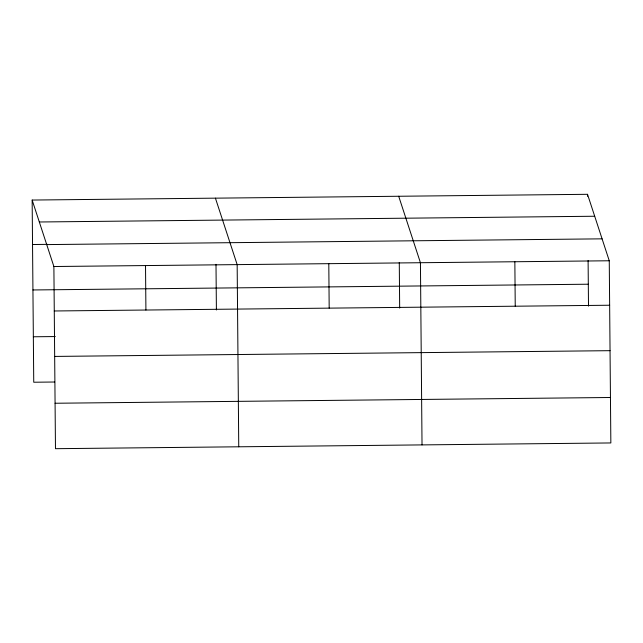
<?xml version="1.0" encoding="UTF-8"?>
<svg xmlns="http://www.w3.org/2000/svg" width="643" height="643" viewBox="0 0 643 643"><rect width="100%" height="100%" fill="white"/><g stroke="black" fill="none" stroke-linecap="round" stroke-linejoin="round"><path stroke-width="0.96" d="M32.15 200.053L587.525 194.307L609.259 260.769L610.85 442.947L55.475 448.693L53.883 266.515L32.15 200.053L33.741 382.231L54.655 382.014M39.319 221.988L594.695 216.241M32.536 244.517L47.478 244.364M46.714 244.589L602.089 238.842M53.883 266.515L609.259 260.769M32.938 289.961L588.313 284.214M54.277 310.979L609.644 305.232M33.34 336.779L55.258 336.554M54.671 356.423L610.046 350.676M55.081 403.249L610.456 397.495M398.7 196.26L420.434 262.73L422.025 444.9M215.421 198.157L237.163 264.627L238.746 446.797M587.525 194.307L587.541 196.284M588.104 260.503L588.498 306.132M514.85 261.749L515.236 306.205M399.279 262.457L399.673 308.085M328.798 263.678L329.184 308.134M216 264.353L216.402 309.982M145.519 265.575L145.913 310.03"/></g></svg>
